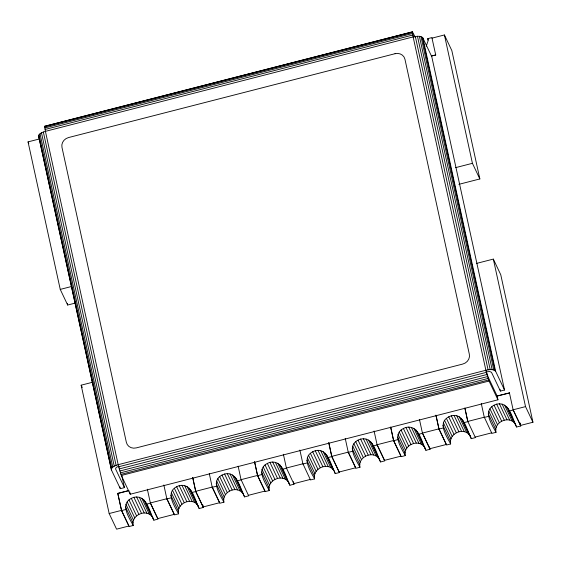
<?xml version="1.0" encoding="UTF-8"?>
<svg xmlns="http://www.w3.org/2000/svg" width="561" height="561" viewBox="0 0 561 561"><rect width="100%" height="100%" fill="white"/><g stroke="black" fill="none" stroke-linecap="round" stroke-linejoin="round"><path stroke-width="0.84" d="M412.433 31.844L413.141 36.914L485.889 370.253L488.21 377.209L497.116 395.968L497.951 399.804L130.236 494.234L121.33 475.476L118.651 466.773L45.42 131.351L44.712 126.274L412.433 31.844L415.175 37.068M128.813 490.51L117.775 493.343L121.541 510.587L129.114 526.534L133.23 525.475C128.013 515.889 119.009 502.333 133.876 497.305C146.968 494.43 149.422 511.891 153.847 520.18L157.971 519.121L150.397 503.175L147.354 489.22M133.23 525.475C130.727 514.654 147.571 507.922 152.95 517.789M163.84 484.985L166.883 498.939L174.457 514.886L178.58 513.827C173.363 504.241 164.352 490.693 179.225 485.658C192.311 482.783 194.765 500.251 199.19 508.532L203.313 507.474L202.942 505.777M178.58 513.827C176.077 503.007 192.921 496.275 198.299 506.148M209.281 473.582L212.233 487.299L219.807 503.245L223.923 502.186C218.706 492.593 209.702 479.045 224.568 474.017C236.7 471.009 239.575 486.864 243.649 494.5L242.114 492.453L234.54 476.513M223.923 502.186C221.77 492.544 235.269 485.44 242.114 492.453M254.533 461.696L257.576 475.651L265.15 491.597L269.273 490.538C264.056 480.952 255.045 467.397 269.918 462.369C283.003 459.494 285.458 476.955 289.883 485.244L294.006 484.185L293.452 481.633M269.273 490.538C266.77 479.718 283.614 472.986 288.992 482.853M294.006 484.185L286.426 468.014L302.919 463.779L310.499 479.95L314.623 478.891C309.399 469.305 300.394 455.756 315.261 450.721C327.035 447.741 330.163 462.888 333.977 470.455M314.623 478.891C312.189 468.512 328.003 461.5 333.83 470.532M345.225 438.4L348.276 452.362L355.842 468.309L359.966 467.25C354.748 457.657 345.744 444.109 360.611 439.081C373.703 436.206 376.151 453.667 380.575 461.955L384.699 460.897L377.132 444.95L374.082 430.995M359.966 467.25C357.462 456.423 374.306 449.691 379.685 459.564M390.751 427.58L393.619 440.715L401.192 456.661L405.315 455.602C400.091 446.016 391.087 432.461 405.954 427.433C419.046 424.558 421.5 442.019 425.925 450.308L430.049 449.249L429.523 447.026M405.315 455.602C402.805 444.782 419.649 438.05 425.035 447.923M435.918 415.112L438.968 429.074L446.535 445.013L450.658 443.954C445.441 434.368 436.437 420.82 451.303 415.785C463.435 412.784 466.31 428.639 470.377 436.276L468.849 434.228L461.275 418.282M450.658 443.954C448.505 434.319 462.005 427.209 468.849 434.228M464.873 407.945L467.811 421.43L484.304 417.202L491.885 433.373L496.008 432.314C490.784 422.721 481.78 409.172 496.653 404.144C509.739 401.269 512.193 418.73 516.618 427.019L520.741 425.96L520.18 423.408M496.008 432.314C493.498 421.486 510.342 414.754 515.727 424.628M121.828 475.665L124.437 487.628L120.313 488.687L111.408 469.929L38.555 135.713C39.698 133.034 42.888 132.172 45.42 131.351L413.141 36.914C416.241 36.367 420.434 35.329 422.868 37.924L431.774 56.682L504.528 390.021L500.405 391.08L491.499 372.322L489.767 371.522L486.632 371.817M111.408 469.929L111.309 469.045C112.452 466.373 115.636 465.504 118.168 464.683L485.889 370.253C488.989 369.706 493.182 368.668 495.622 371.263L504.528 390.021M426.227 46.205L427.959 41.226L427.77 38.653L431.886 37.594L435.729 54.992L431.486 56.086M117.873 466.577L116.211 467.453L115.531 468.87L124.437 487.628M44.712 126.274L412.623 31.83M44.67 126.842L412.391 32.412M44.782 127.936L412.503 33.506M45.034 129.472L412.756 35.041M75.223 303.087L67.664 305.03L60.244 289.399L28.05 141.884L39.593 138.918M432.047 38.134L444.417 34.957L451.836 50.595L479.851 178.945L458.856 184.338M431.409 55.925L435.729 54.992M455.63 167.627L472.425 163.314L479.851 178.945M60.244 289.399L71.163 286.594M476.534 263.411L493.336 259.098L500.756 274.736L532.95 422.244L520.58 425.42L513.161 409.789L525.524 406.613L532.95 422.244M117.775 493.343L121.527 510.363L128.953 525.994L116.583 529.17L109.164 513.539L81.149 385.183L92.909 382.167M118.651 466.773L486.373 372.343L485.889 370.253M119.205 468.933L486.927 374.503L489.045 381.038L497.951 399.804M119.788 471.023L487.509 376.585M120.363 472.888L488.077 378.451M120.888 474.403L488.603 379.972M121.33 475.476L489.045 381.038M496.674 396.045L509.479 392.931L496.751 396.199M117.852 493.505L128.883 490.672M109.164 513.539L121.527 510.363M195.733 491.303L212.226 487.067L219.646 502.705L203.159 506.941L195.733 491.303L192.788 477.818M248.502 495.293L264.995 491.057L257.569 475.426L241.083 479.662L248.663 495.833L244.54 496.892L236.076 478.554M331.775 456.366L348.262 452.138L355.688 467.769L339.195 472.004L331.775 456.366L328.83 442.881M400.659 455.343L393.612 440.49L377.118 444.726L384.544 460.357L401.031 456.121M438.954 428.842L422.468 433.078L429.887 448.709L446.381 444.473L438.954 428.842L436.016 415.357M121.541 510.587L125.664 509.528M145.383 501.85L146.274 504.234L150.397 503.175M166.883 498.939L171.007 497.888M190.726 490.202L191.624 492.593L195.74 491.534L203.313 507.474M212.233 487.299L216.357 486.24M236.966 480.945L241.09 479.886L238.137 466.17M257.576 475.651L261.699 474.592M281.419 466.913L282.316 469.298L286.44 468.239L283.389 454.284M307.049 462.951L302.926 464.01L299.883 450.048M327.659 457.657L331.782 456.598L339.356 472.544L335.233 473.596L326.768 455.266M348.276 452.362L352.392 451.303M372.118 443.618L373.009 446.009L377.132 444.95M393.619 440.715L397.742 439.656M417.461 431.977L418.352 434.361L422.475 433.302L430.049 449.249M438.968 429.074L443.085 428.015M462.811 420.329L463.702 422.721L467.825 421.662L464.957 408.52M488.435 416.367L484.311 417.426L481.268 403.471M508.154 408.681L509.044 411.073L513.168 410.014L520.741 425.96M293.852 483.645L310.338 479.41M475.237 437.068L491.724 432.833M463.702 422.721L471.268 438.667L475.391 437.608L467.811 421.43M413.787 36.213L413.527 35.939L413.688 37.538M44.901 126.26L45.231 126.814M427.77 38.653L428.485 40.175M509.044 411.073L516.618 427.019M506.618 406.641L514.192 422.58M504.549 405.077L512.123 421.023M502.081 404.102L509.654 420.049M499.388 403.78L506.962 419.726M496.653 404.144L504.22 420.084M494.052 405.154L501.625 421.101M491.78 406.746L499.346 422.692M489.977 408.822L497.544 424.761M488.771 411.22L496.345 427.166M488.245 413.801L495.819 429.74M459.207 416.718L466.773 432.664M456.738 415.75L464.305 431.69M454.045 415.428L461.612 431.374M451.303 415.785L458.877 431.732M448.709 416.795L456.275 432.741M446.43 418.394L454.003 434.34M444.628 420.462L452.201 436.409M443.421 422.868L450.995 438.814M442.895 425.441L450.469 441.388M418.352 434.361L425.925 450.308M415.925 429.929L423.499 445.876M413.857 428.366L421.43 444.312M411.388 427.391L418.962 443.337M408.696 427.075L416.269 443.022M405.954 427.433L413.527 443.379M403.359 428.443L410.933 444.389M401.087 430.042L408.653 445.981M399.285 432.11L406.851 448.057M398.079 434.516L405.645 450.455M397.553 437.089L405.126 453.036M373.009 446.009L380.575 461.955M370.583 441.577L378.149 457.517M368.507 440.013L376.08 455.96M366.045 439.039L373.612 454.985M363.346 438.716L370.919 454.662M360.611 439.081L368.184 455.02M358.016 440.09L365.583 456.037M355.737 441.682L363.311 457.629M353.935 443.751L361.508 459.697M352.729 446.156L360.302 462.103M352.203 448.737L359.776 464.676M325.233 453.218L332.806 469.164M323.164 451.654L330.738 467.601M320.696 450.679L328.269 466.626M318.003 450.364L325.576 466.31M315.261 450.721L322.834 466.668M312.666 451.731L320.24 467.678M310.394 453.33L317.961 469.277M308.592 455.399L316.159 471.345M307.386 457.804L314.952 473.75M306.86 460.378L314.426 476.324M282.316 469.298L289.883 485.244M279.89 464.866L287.456 480.812M277.814 463.302L285.388 479.248M275.353 462.327L282.919 478.274M272.653 462.012L280.227 477.951M269.918 462.369L277.492 478.316M267.324 463.379L274.89 479.325M265.044 464.978L272.618 480.917M263.242 467.047L270.816 482.993M262.036 469.452L269.61 485.391M261.51 472.025L269.084 487.972M232.471 474.95L240.045 490.889M230.003 473.975L237.576 489.921M227.31 473.652L234.884 489.599M224.568 474.017L232.142 489.956M221.974 475.027L229.547 490.973M219.695 476.619L227.268 492.565M217.892 478.687L225.466 494.634M216.693 481.093L224.26 497.039M216.167 483.666L223.734 499.613M38.66 136.589L39.403 138.153M28.05 141.884L28.793 143.448M191.624 492.593L199.19 508.532M189.197 488.154L196.764 504.101M187.122 486.59L194.695 502.537M184.66 485.616L192.227 501.562M181.96 485.3L189.534 501.246M179.225 485.658L186.792 501.604M176.631 486.668L184.197 502.614M174.352 488.266L181.925 504.213M172.55 490.335L180.123 506.281M171.343 492.74L178.917 508.687M170.817 495.314L178.391 511.26M146.274 504.234L153.847 520.18M143.847 499.802L151.421 515.748M141.779 498.238L149.345 514.185M139.31 497.263L146.884 513.21M136.618 496.948L144.184 512.887M81.149 385.183L82.264 387.525M133.876 497.305L141.449 513.252M131.281 498.315L138.855 514.262M129.002 499.914L136.575 515.854M127.2 501.983L134.773 517.929M126.001 504.388L133.567 520.327M125.475 506.962L133.041 522.908M470.679 437.068L471.268 438.667M334.342 471.212L335.233 473.596M243.944 495.3L244.54 496.892M486.373 372.343L486.927 374.503M118.911 466.247L119.156 467.292M444.417 34.957L472.425 163.314M493.336 259.098L525.524 406.613M520.033 422.889L520.58 425.42M509.409 392.77L513.168 410.014M500.033 389.369L500.405 391.08M422.868 37.924L495.622 371.263M422.202 37.187L494.956 370.526M421.023 36.647L493.771 369.98M419.404 36.332L492.151 369.671M417.461 36.276L490.209 369.615M415.322 36.472L488.077 369.811M419.432 419.348L422.475 433.302M390.666 427.005L393.612 440.49M328.739 442.636L331.782 456.598M254.624 461.941L257.569 475.426M202.605 504.409L203.159 506.941M192.696 477.572L195.74 491.534M129.731 491.934L130.236 494.234M43.337 132.003L116.085 465.342M119.942 486.976L120.313 488.687M41.493 132.824L114.248 466.163M40.027 133.763L112.775 467.096M39.025 134.745L111.772 468.084M38.555 135.713L111.309 469.045M67.292 303.326L67.664 305.03M395.035 53.702L68.54 137.55A8.541 7.812 -25.4 0 0 61.969 147.333L126.358 442.356A8.541 7.812 -25.4 0 0 136.274 447.895L462.769 364.054A8.541 7.812 -25.4 0 0 469.34 354.272L404.951 59.249A8.541 7.812 -25.4 0 0 395.035 53.702M166.876 498.715L150.39 502.951L157.809 518.581L174.303 514.346L166.876 498.715"/></g></svg>
